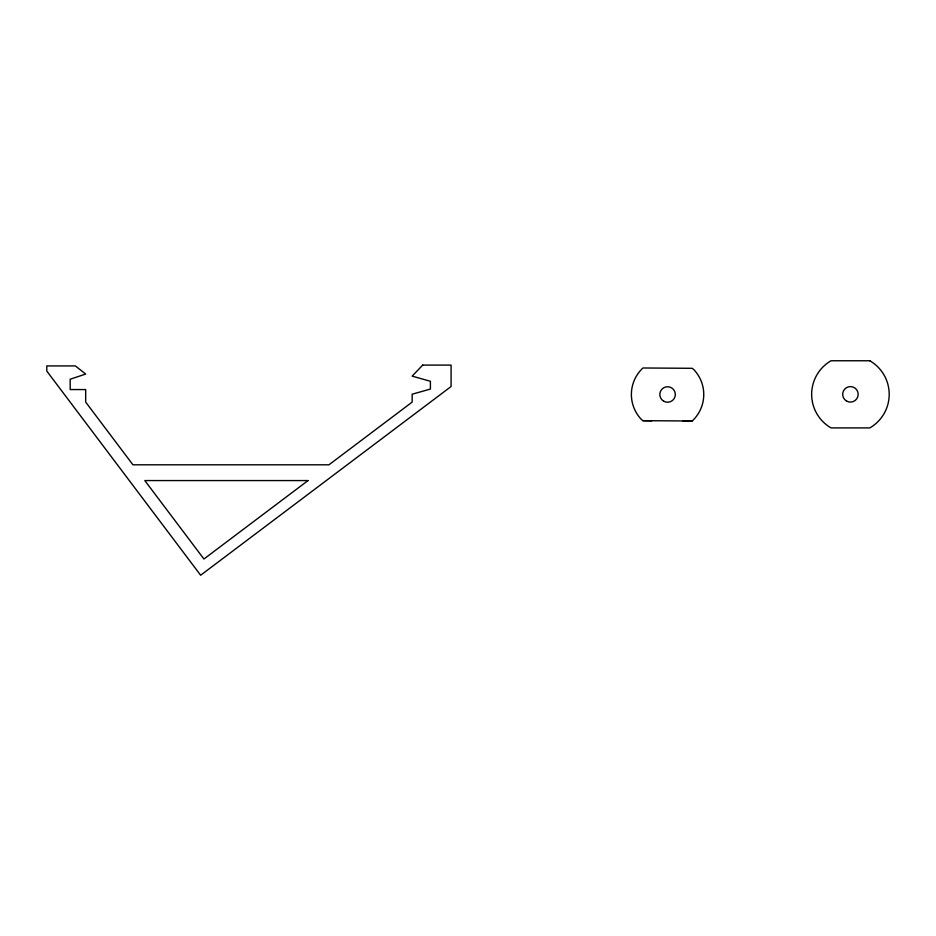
<?xml version="1.0" encoding="UTF-8"?>
<svg xmlns="http://www.w3.org/2000/svg" width="936" height="936" viewBox="0 0 936 936"><rect width="100%" height="100%" fill="white"/><g stroke="black" fill="none" stroke-linecap="round" stroke-linejoin="round"><path stroke-width="1.4" d="M642.927 420.673L692.207 421.001A36.188 36.188 0 0 0 694.067 369.849L692.207 368.304L642.927 367.988A36.188 36.188 0 0 0 641.066 419.129L642.927 420.673L651.842 420.802M682.929 420.872L692.207 421.001M422.709 365.099L412.156 376.12L430.408 381.291L430.408 389.048L412.156 394.22L412.156 402.106L328.957 464.806L132.935 464.806L85.679 402.106L85.679 389.563L70.177 389.563L70.177 379.22L85.679 374.049L75.348 365.917L46.8 365.917L46.8 371.089L200.643 575.242L451.082 386.521L451.082 365.099L422.709 365.099M308.038 480.566L203.931 559.014L144.799 480.566L308.038 480.566M869.813 360.758L831.039 360.758A38.774 38.774 0 0 0 831.039 427.916L869.813 427.916A38.774 38.774 0 0 0 869.813 360.758M846.553 401.053A7.757 7.757 0 0 0 858.183 394.337A7.757 7.757 0 0 0 846.553 387.621A7.757 7.757 0 0 0 846.553 401.053M663.694 401.205A7.757 7.757 0 0 0 675.324 394.489A7.757 7.757 0 0 0 663.694 387.773A7.757 7.757 0 0 0 663.694 401.205"/></g></svg>
